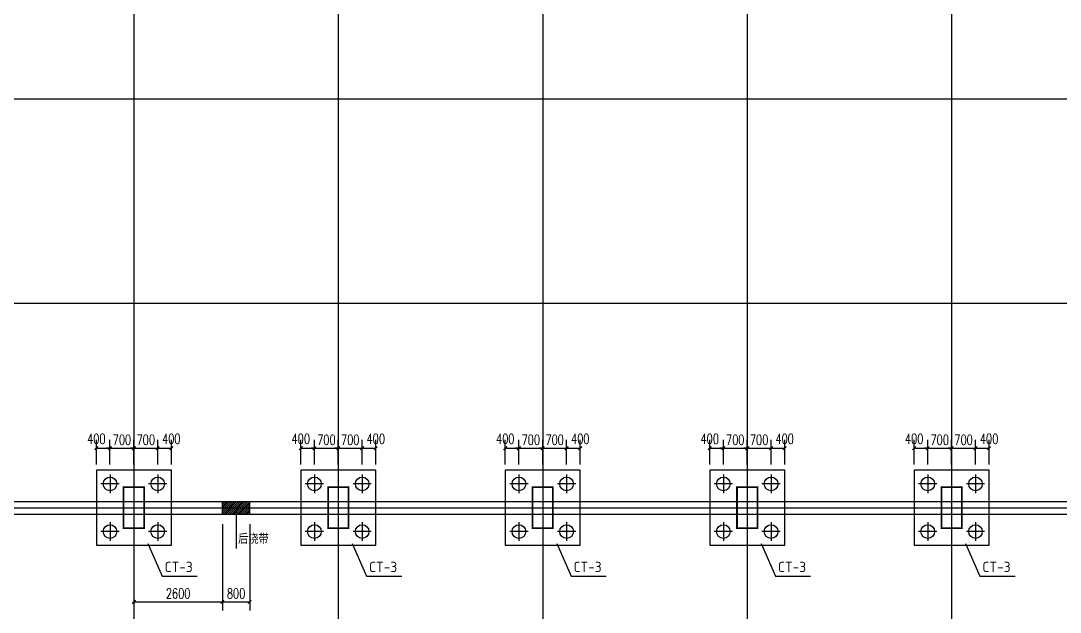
# Model space of a CAD drawing. Extents: x -73672 to 366960, y -527333 to 140666.
# Drawn here: x 260456 to 290960, y 31161 to 48521 of the extents above; entities that cross this region are included whole.
import ezdxf
from ezdxf.enums import TextEntityAlignment as Align

# ---------------------------------------------------------------- set-up
doc = ezdxf.new("R2010")
doc.units = 0
doc.header["$LTSCALE"] = 1000
doc.header["$MEASUREMENT"] = 0
for name, color, linetype in [('AXIS', 3, 'Continuous'), ('COLUMN', 9, 'Continuous'), ('E_WINDOW', 4, 'Continuous'), ('NUM', 3, 'Continuous'), ('建-尺寸', 3, 'Continuous')]:
    doc.layers.add(name, color=color, linetype=linetype)
doc.styles.add('A-DIM_T3', font='SIMPLEX', dxfattribs={"width": 0.705882, "bigfont": 'GBCBIG'})
doc.styles.add('TSSD_Norm', font='Tssdeng.shx', dxfattribs={"bigfont": 'hztxt.shx'})
doc.dimstyles.new('A-DIM-100', dxfattribs={"dimtxt": 297.5, "dimasz": 100, "dimexe": 250, "dimexo": 300, "dimgap": 100, "dimtad": 1, "dimdec": 0, "dimzin": 0, "dimdsep": 46, "dimtxsty": 'A-DIM_T3', "dimblk": 'ARCHTICK', "dimcen": 0.09, "dimclrt": 7, "dimazin": 2, "dimtfac": 1, "dimtdec": 0, "dimtix": 1, "dimtmove": 2, "dimatfit": 3, "dimfxl": 0, "dimtolj": 1, "dimtzin": 0, "dimarcsym": 0})

# ---------------------------------------------------------------- blocks, each defined once
blk = doc.blocks.new('_ArchTick')
at = {"color": 0, "linetype": 'ByBlock', "const_width": 0.4}
blk.add_lwpolyline([(-0.5, -0.5), (0.5, 0.5)], dxfattribs=at)
blk = doc.blocks.new('*D8187')
at = {"layer": 'Defpoints', "color": 0}
for p in [(287074, 35975), (286674, 35197), (287074, 35197)]:
    blk.add_point(p, dxfattribs=at)
at = {"layer": '建-尺寸', "color": 0, "lineweight": -2}
for p, q in [((286674, 35497), (286674, 36225)), ((287074, 35497), (287074, 36225)), ((286674, 35975), (287074, 35975))]:
    blk.add_line(p, q, dxfattribs=at)
at = {"layer": '建-尺寸', "color": 0, "linetype": 'ByBlock', "lineweight": -2, "xscale": 100, "yscale": 100, "zscale": 100, "rotation": 180}
blk.add_blockref('_ArchTick', (286674, 35975), dxfattribs=at)
at = {"layer": '建-尺寸', "color": 0, "linetype": 'ByBlock', "lineweight": -2, "xscale": 100, "yscale": 100, "zscale": 100}
blk.add_blockref('_ArchTick', (287074, 35975), dxfattribs=at)
at = {"layer": '建-尺寸', "color": 7, "insert": (286674, 36250), "char_height": 297.5, "attachment_point": 5, "style": 'A-DIM_T3'}
blk.add_mtext('\\A1;400', dxfattribs=at)
blk = doc.blocks.new('*D8188')
at = {"layer": 'Defpoints', "color": 0}
for p in [(287774, 35975), (287074, 35197), (287774, 35197)]:
    blk.add_point(p, dxfattribs=at)
at = {"layer": '建-尺寸', "color": 0, "lineweight": -2}
for p, q in [((287074, 35497), (287074, 36225)), ((287774, 35497), (287774, 36225)), ((287074, 35975), (286974, 35975)), ((287074, 35975), (287774, 35975)), ((287774, 35975), (287874, 35975))]:
    blk.add_line(p, q, dxfattribs=at)
at = {"layer": '建-尺寸', "color": 0, "linetype": 'ByBlock', "lineweight": -2, "xscale": 100, "yscale": 100, "zscale": 100}
blk.add_blockref('_ArchTick', (287074, 35975), dxfattribs=at)
at = {"layer": '建-尺寸', "color": 0, "linetype": 'ByBlock', "lineweight": -2, "xscale": 100, "yscale": 100, "zscale": 100, "rotation": 180}
blk.add_blockref('_ArchTick', (287774, 35975), dxfattribs=at)
at = {"layer": '建-尺寸', "color": 7, "insert": (287424, 36223), "char_height": 297.5, "attachment_point": 5, "style": 'A-DIM_T3'}
blk.add_mtext('\\A1;700', dxfattribs=at)
blk = doc.blocks.new('*D8189')
at = {"layer": 'Defpoints', "color": 0}
for p in [(288474, 35975), (287774, 35197), (288474, 35197)]:
    blk.add_point(p, dxfattribs=at)
at = {"layer": '建-尺寸', "color": 0, "lineweight": -2}
for p, q in [((287774, 35497), (287774, 36225)), ((288474, 35497), (288474, 36225)), ((287774, 35975), (287674, 35975)), ((287774, 35975), (288474, 35975)), ((288474, 35975), (288574, 35975))]:
    blk.add_line(p, q, dxfattribs=at)
at = {"layer": '建-尺寸', "color": 0, "linetype": 'ByBlock', "lineweight": -2, "xscale": 100, "yscale": 100, "zscale": 100}
blk.add_blockref('_ArchTick', (287774, 35975), dxfattribs=at)
at = {"layer": '建-尺寸', "color": 0, "linetype": 'ByBlock', "lineweight": -2, "xscale": 100, "yscale": 100, "zscale": 100, "rotation": 180}
blk.add_blockref('_ArchTick', (288474, 35975), dxfattribs=at)
at = {"layer": '建-尺寸', "color": 7, "insert": (288124, 36223), "char_height": 297.5, "attachment_point": 5, "style": 'A-DIM_T3'}
blk.add_mtext('\\A1;700', dxfattribs=at)
blk = doc.blocks.new('*D8190')
at = {"layer": 'Defpoints', "color": 0}
for p in [(288874, 35975), (288474, 35197), (288874, 35197)]:
    blk.add_point(p, dxfattribs=at)
at = {"layer": '建-尺寸', "color": 0, "lineweight": -2}
for p, q in [((288474, 35497), (288474, 36225)), ((288874, 35497), (288874, 36225)), ((288474, 35975), (288874, 35975))]:
    blk.add_line(p, q, dxfattribs=at)
at = {"layer": '建-尺寸', "color": 0, "linetype": 'ByBlock', "lineweight": -2, "xscale": 100, "yscale": 100, "zscale": 100, "rotation": 180}
blk.add_blockref('_ArchTick', (288474, 35975), dxfattribs=at)
at = {"layer": '建-尺寸', "color": 0, "linetype": 'ByBlock', "lineweight": -2, "xscale": 100, "yscale": 100, "zscale": 100}
blk.add_blockref('_ArchTick', (288874, 35975), dxfattribs=at)
at = {"layer": '建-尺寸', "color": 7, "insert": (288874, 36250), "char_height": 297.5, "attachment_point": 5, "style": 'A-DIM_T3'}
blk.add_mtext('\\A1;400', dxfattribs=at)
blk = doc.blocks.new('*D8191')
at = {"layer": 'Defpoints', "color": 0}
for p in [(269074, 35975), (268674, 35197), (269074, 35197)]:
    blk.add_point(p, dxfattribs=at)
at = {"layer": '建-尺寸', "color": 0, "lineweight": -2}
for p, q in [((268674, 35497), (268674, 36225)), ((269074, 35497), (269074, 36225)), ((268674, 35975), (269074, 35975))]:
    blk.add_line(p, q, dxfattribs=at)
at = {"layer": '建-尺寸', "color": 0, "linetype": 'ByBlock', "lineweight": -2, "xscale": 100, "yscale": 100, "zscale": 100, "rotation": 180}
blk.add_blockref('_ArchTick', (268674, 35975), dxfattribs=at)
at = {"layer": '建-尺寸', "color": 0, "linetype": 'ByBlock', "lineweight": -2, "xscale": 100, "yscale": 100, "zscale": 100}
blk.add_blockref('_ArchTick', (269074, 35975), dxfattribs=at)
at = {"layer": '建-尺寸', "color": 7, "insert": (268674, 36250), "char_height": 297.5, "attachment_point": 5, "style": 'A-DIM_T3'}
blk.add_mtext('\\A1;400', dxfattribs=at)
blk = doc.blocks.new('*D8192')
at = {"layer": 'Defpoints', "color": 0}
for p in [(269774, 35975), (269074, 35197), (269774, 35197)]:
    blk.add_point(p, dxfattribs=at)
at = {"layer": '建-尺寸', "color": 0, "lineweight": -2}
for p, q in [((269074, 35497), (269074, 36225)), ((269774, 35497), (269774, 36225)), ((269074, 35975), (268974, 35975)), ((269074, 35975), (269774, 35975)), ((269774, 35975), (269874, 35975))]:
    blk.add_line(p, q, dxfattribs=at)
at = {"layer": '建-尺寸', "color": 0, "linetype": 'ByBlock', "lineweight": -2, "xscale": 100, "yscale": 100, "zscale": 100}
blk.add_blockref('_ArchTick', (269074, 35975), dxfattribs=at)
at = {"layer": '建-尺寸', "color": 0, "linetype": 'ByBlock', "lineweight": -2, "xscale": 100, "yscale": 100, "zscale": 100, "rotation": 180}
blk.add_blockref('_ArchTick', (269774, 35975), dxfattribs=at)
at = {"layer": '建-尺寸', "color": 7, "insert": (269424, 36223), "char_height": 297.5, "attachment_point": 5, "style": 'A-DIM_T3'}
blk.add_mtext('\\A1;700', dxfattribs=at)
blk = doc.blocks.new('*D8193')
at = {"layer": 'Defpoints', "color": 0}
for p in [(270474, 35975), (269774, 35197), (270474, 35197)]:
    blk.add_point(p, dxfattribs=at)
at = {"layer": '建-尺寸', "color": 0, "lineweight": -2}
for p, q in [((269774, 35497), (269774, 36225)), ((270474, 35497), (270474, 36225)), ((269774, 35975), (269674, 35975)), ((269774, 35975), (270474, 35975)), ((270474, 35975), (270574, 35975))]:
    blk.add_line(p, q, dxfattribs=at)
at = {"layer": '建-尺寸', "color": 0, "linetype": 'ByBlock', "lineweight": -2, "xscale": 100, "yscale": 100, "zscale": 100}
blk.add_blockref('_ArchTick', (269774, 35975), dxfattribs=at)
at = {"layer": '建-尺寸', "color": 0, "linetype": 'ByBlock', "lineweight": -2, "xscale": 100, "yscale": 100, "zscale": 100, "rotation": 180}
blk.add_blockref('_ArchTick', (270474, 35975), dxfattribs=at)
at = {"layer": '建-尺寸', "color": 7, "insert": (270124, 36223), "char_height": 297.5, "attachment_point": 5, "style": 'A-DIM_T3'}
blk.add_mtext('\\A1;700', dxfattribs=at)
blk = doc.blocks.new('*D8194')
at = {"layer": 'Defpoints', "color": 0}
for p in [(270874, 35975), (270474, 35197), (270874, 35197)]:
    blk.add_point(p, dxfattribs=at)
at = {"layer": '建-尺寸', "color": 0, "lineweight": -2}
for p, q in [((270474, 35497), (270474, 36225)), ((270874, 35497), (270874, 36225)), ((270474, 35975), (270874, 35975))]:
    blk.add_line(p, q, dxfattribs=at)
at = {"layer": '建-尺寸', "color": 0, "linetype": 'ByBlock', "lineweight": -2, "xscale": 100, "yscale": 100, "zscale": 100, "rotation": 180}
blk.add_blockref('_ArchTick', (270474, 35975), dxfattribs=at)
at = {"layer": '建-尺寸', "color": 0, "linetype": 'ByBlock', "lineweight": -2, "xscale": 100, "yscale": 100, "zscale": 100}
blk.add_blockref('_ArchTick', (270874, 35975), dxfattribs=at)
at = {"layer": '建-尺寸', "color": 7, "insert": (270874, 36250), "char_height": 297.5, "attachment_point": 5, "style": 'A-DIM_T3'}
blk.add_mtext('\\A1;400', dxfattribs=at)
blk = doc.blocks.new('*D8195')
at = {"layer": 'Defpoints', "color": 0}
for p in [(275074, 35975), (274674, 35197), (275074, 35197)]:
    blk.add_point(p, dxfattribs=at)
at = {"layer": '建-尺寸', "color": 0, "lineweight": -2}
for p, q in [((274674, 35497), (274674, 36225)), ((275074, 35497), (275074, 36225)), ((274674, 35975), (275074, 35975))]:
    blk.add_line(p, q, dxfattribs=at)
at = {"layer": '建-尺寸', "color": 0, "linetype": 'ByBlock', "lineweight": -2, "xscale": 100, "yscale": 100, "zscale": 100, "rotation": 180}
blk.add_blockref('_ArchTick', (274674, 35975), dxfattribs=at)
at = {"layer": '建-尺寸', "color": 0, "linetype": 'ByBlock', "lineweight": -2, "xscale": 100, "yscale": 100, "zscale": 100}
blk.add_blockref('_ArchTick', (275074, 35975), dxfattribs=at)
at = {"layer": '建-尺寸', "color": 7, "insert": (274674, 36250), "char_height": 297.5, "attachment_point": 5, "style": 'A-DIM_T3'}
blk.add_mtext('\\A1;400', dxfattribs=at)
blk = doc.blocks.new('*D8196')
at = {"layer": 'Defpoints', "color": 0}
for p in [(275774, 35975), (275074, 35197), (275774, 35197)]:
    blk.add_point(p, dxfattribs=at)
at = {"layer": '建-尺寸', "color": 0, "lineweight": -2}
for p, q in [((275074, 35497), (275074, 36225)), ((275774, 35497), (275774, 36225)), ((275074, 35975), (274974, 35975)), ((275074, 35975), (275774, 35975)), ((275774, 35975), (275874, 35975))]:
    blk.add_line(p, q, dxfattribs=at)
at = {"layer": '建-尺寸', "color": 0, "linetype": 'ByBlock', "lineweight": -2, "xscale": 100, "yscale": 100, "zscale": 100}
blk.add_blockref('_ArchTick', (275074, 35975), dxfattribs=at)
at = {"layer": '建-尺寸', "color": 0, "linetype": 'ByBlock', "lineweight": -2, "xscale": 100, "yscale": 100, "zscale": 100, "rotation": 180}
blk.add_blockref('_ArchTick', (275774, 35975), dxfattribs=at)
at = {"layer": '建-尺寸', "color": 7, "insert": (275424, 36223), "char_height": 297.5, "attachment_point": 5, "style": 'A-DIM_T3'}
blk.add_mtext('\\A1;700', dxfattribs=at)
blk = doc.blocks.new('*D8197')
at = {"layer": 'Defpoints', "color": 0}
for p in [(276474, 35975), (275774, 35197), (276474, 35197)]:
    blk.add_point(p, dxfattribs=at)
at = {"layer": '建-尺寸', "color": 0, "lineweight": -2}
for p, q in [((275774, 35497), (275774, 36225)), ((276474, 35497), (276474, 36225)), ((275774, 35975), (275674, 35975)), ((275774, 35975), (276474, 35975)), ((276474, 35975), (276574, 35975))]:
    blk.add_line(p, q, dxfattribs=at)
at = {"layer": '建-尺寸', "color": 0, "linetype": 'ByBlock', "lineweight": -2, "xscale": 100, "yscale": 100, "zscale": 100}
blk.add_blockref('_ArchTick', (275774, 35975), dxfattribs=at)
at = {"layer": '建-尺寸', "color": 0, "linetype": 'ByBlock', "lineweight": -2, "xscale": 100, "yscale": 100, "zscale": 100, "rotation": 180}
blk.add_blockref('_ArchTick', (276474, 35975), dxfattribs=at)
at = {"layer": '建-尺寸', "color": 7, "insert": (276124, 36223), "char_height": 297.5, "attachment_point": 5, "style": 'A-DIM_T3'}
blk.add_mtext('\\A1;700', dxfattribs=at)
blk = doc.blocks.new('*D8198')
at = {"layer": 'Defpoints', "color": 0}
for p in [(276874, 35975), (276474, 35197), (276874, 35197)]:
    blk.add_point(p, dxfattribs=at)
at = {"layer": '建-尺寸', "color": 0, "lineweight": -2}
for p, q in [((276474, 35497), (276474, 36225)), ((276874, 35497), (276874, 36225)), ((276474, 35975), (276874, 35975))]:
    blk.add_line(p, q, dxfattribs=at)
at = {"layer": '建-尺寸', "color": 0, "linetype": 'ByBlock', "lineweight": -2, "xscale": 100, "yscale": 100, "zscale": 100, "rotation": 180}
blk.add_blockref('_ArchTick', (276474, 35975), dxfattribs=at)
at = {"layer": '建-尺寸', "color": 0, "linetype": 'ByBlock', "lineweight": -2, "xscale": 100, "yscale": 100, "zscale": 100}
blk.add_blockref('_ArchTick', (276874, 35975), dxfattribs=at)
at = {"layer": '建-尺寸', "color": 7, "insert": (276874, 36250), "char_height": 297.5, "attachment_point": 5, "style": 'A-DIM_T3'}
blk.add_mtext('\\A1;400', dxfattribs=at)
blk = doc.blocks.new('*D8199')
at = {"layer": 'Defpoints', "color": 0}
for p in [(281074, 35975), (280674, 35197), (281074, 35197)]:
    blk.add_point(p, dxfattribs=at)
at = {"layer": '建-尺寸', "color": 0, "lineweight": -2}
for p, q in [((280674, 35497), (280674, 36225)), ((281074, 35497), (281074, 36225)), ((280674, 35975), (281074, 35975))]:
    blk.add_line(p, q, dxfattribs=at)
at = {"layer": '建-尺寸', "color": 0, "linetype": 'ByBlock', "lineweight": -2, "xscale": 100, "yscale": 100, "zscale": 100, "rotation": 180}
blk.add_blockref('_ArchTick', (280674, 35975), dxfattribs=at)
at = {"layer": '建-尺寸', "color": 0, "linetype": 'ByBlock', "lineweight": -2, "xscale": 100, "yscale": 100, "zscale": 100}
blk.add_blockref('_ArchTick', (281074, 35975), dxfattribs=at)
at = {"layer": '建-尺寸', "color": 7, "insert": (280674, 36250), "char_height": 297.5, "attachment_point": 5, "style": 'A-DIM_T3'}
blk.add_mtext('\\A1;400', dxfattribs=at)
blk = doc.blocks.new('*D8200')
at = {"layer": 'Defpoints', "color": 0}
for p in [(281774, 35975), (281074, 35197), (281774, 35197)]:
    blk.add_point(p, dxfattribs=at)
at = {"layer": '建-尺寸', "color": 0, "lineweight": -2}
for p, q in [((281074, 35497), (281074, 36225)), ((281774, 35497), (281774, 36225)), ((281074, 35975), (280974, 35975)), ((281074, 35975), (281774, 35975)), ((281774, 35975), (281874, 35975))]:
    blk.add_line(p, q, dxfattribs=at)
at = {"layer": '建-尺寸', "color": 0, "linetype": 'ByBlock', "lineweight": -2, "xscale": 100, "yscale": 100, "zscale": 100}
blk.add_blockref('_ArchTick', (281074, 35975), dxfattribs=at)
at = {"layer": '建-尺寸', "color": 0, "linetype": 'ByBlock', "lineweight": -2, "xscale": 100, "yscale": 100, "zscale": 100, "rotation": 180}
blk.add_blockref('_ArchTick', (281774, 35975), dxfattribs=at)
at = {"layer": '建-尺寸', "color": 7, "insert": (281424, 36223), "char_height": 297.5, "attachment_point": 5, "style": 'A-DIM_T3'}
blk.add_mtext('\\A1;700', dxfattribs=at)
blk = doc.blocks.new('*D8201')
at = {"layer": 'Defpoints', "color": 0}
for p in [(282474, 35975), (281774, 35197), (282474, 35197)]:
    blk.add_point(p, dxfattribs=at)
at = {"layer": '建-尺寸', "color": 0, "lineweight": -2}
for p, q in [((281774, 35497), (281774, 36225)), ((282474, 35497), (282474, 36225)), ((281774, 35975), (281674, 35975)), ((281774, 35975), (282474, 35975)), ((282474, 35975), (282574, 35975))]:
    blk.add_line(p, q, dxfattribs=at)
at = {"layer": '建-尺寸', "color": 0, "linetype": 'ByBlock', "lineweight": -2, "xscale": 100, "yscale": 100, "zscale": 100}
blk.add_blockref('_ArchTick', (281774, 35975), dxfattribs=at)
at = {"layer": '建-尺寸', "color": 0, "linetype": 'ByBlock', "lineweight": -2, "xscale": 100, "yscale": 100, "zscale": 100, "rotation": 180}
blk.add_blockref('_ArchTick', (282474, 35975), dxfattribs=at)
at = {"layer": '建-尺寸', "color": 7, "insert": (282124, 36223), "char_height": 297.5, "attachment_point": 5, "style": 'A-DIM_T3'}
blk.add_mtext('\\A1;700', dxfattribs=at)
blk = doc.blocks.new('*D8202')
at = {"layer": 'Defpoints', "color": 0}
for p in [(282874, 35975), (282474, 35197), (282874, 35197)]:
    blk.add_point(p, dxfattribs=at)
at = {"layer": '建-尺寸', "color": 0, "lineweight": -2}
for p, q in [((282474, 35497), (282474, 36225)), ((282874, 35497), (282874, 36225)), ((282474, 35975), (282874, 35975))]:
    blk.add_line(p, q, dxfattribs=at)
at = {"layer": '建-尺寸', "color": 0, "linetype": 'ByBlock', "lineweight": -2, "xscale": 100, "yscale": 100, "zscale": 100, "rotation": 180}
blk.add_blockref('_ArchTick', (282474, 35975), dxfattribs=at)
at = {"layer": '建-尺寸', "color": 0, "linetype": 'ByBlock', "lineweight": -2, "xscale": 100, "yscale": 100, "zscale": 100}
blk.add_blockref('_ArchTick', (282874, 35975), dxfattribs=at)
at = {"layer": '建-尺寸', "color": 7, "insert": (282874, 36250), "char_height": 297.5, "attachment_point": 5, "style": 'A-DIM_T3'}
blk.add_mtext('\\A1;400', dxfattribs=at)
blk = doc.blocks.new('*D8203')
at = {"layer": 'Defpoints', "color": 0}
for p in [(263074, 35975), (262674, 35197), (263074, 35197)]:
    blk.add_point(p, dxfattribs=at)
at = {"layer": '建-尺寸', "color": 0, "lineweight": -2}
for p, q in [((262674, 35497), (262674, 36225)), ((263074, 35497), (263074, 36225)), ((262674, 35975), (263074, 35975))]:
    blk.add_line(p, q, dxfattribs=at)
at = {"layer": '建-尺寸', "color": 0, "linetype": 'ByBlock', "lineweight": -2, "xscale": 100, "yscale": 100, "zscale": 100, "rotation": 180}
blk.add_blockref('_ArchTick', (262674, 35975), dxfattribs=at)
at = {"layer": '建-尺寸', "color": 0, "linetype": 'ByBlock', "lineweight": -2, "xscale": 100, "yscale": 100, "zscale": 100}
blk.add_blockref('_ArchTick', (263074, 35975), dxfattribs=at)
at = {"layer": '建-尺寸', "color": 7, "insert": (262674, 36250), "char_height": 297.5, "attachment_point": 5, "style": 'A-DIM_T3'}
blk.add_mtext('\\A1;400', dxfattribs=at)
blk = doc.blocks.new('*D8204')
at = {"layer": 'Defpoints', "color": 0}
for p in [(263774, 35975), (263074, 35197), (263774, 35197)]:
    blk.add_point(p, dxfattribs=at)
at = {"layer": '建-尺寸', "color": 0, "lineweight": -2}
for p, q in [((263074, 35497), (263074, 36225)), ((263774, 35497), (263774, 36225)), ((263074, 35975), (262974, 35975)), ((263074, 35975), (263774, 35975)), ((263774, 35975), (263874, 35975))]:
    blk.add_line(p, q, dxfattribs=at)
at = {"layer": '建-尺寸', "color": 0, "linetype": 'ByBlock', "lineweight": -2, "xscale": 100, "yscale": 100, "zscale": 100}
blk.add_blockref('_ArchTick', (263074, 35975), dxfattribs=at)
at = {"layer": '建-尺寸', "color": 0, "linetype": 'ByBlock', "lineweight": -2, "xscale": 100, "yscale": 100, "zscale": 100, "rotation": 180}
blk.add_blockref('_ArchTick', (263774, 35975), dxfattribs=at)
at = {"layer": '建-尺寸', "color": 7, "insert": (263424, 36223), "char_height": 297.5, "attachment_point": 5, "style": 'A-DIM_T3'}
blk.add_mtext('\\A1;700', dxfattribs=at)
blk = doc.blocks.new('*D8205')
at = {"layer": 'Defpoints', "color": 0}
for p in [(264474, 35975), (263774, 35197), (264474, 35197)]:
    blk.add_point(p, dxfattribs=at)
at = {"layer": '建-尺寸', "color": 0, "lineweight": -2}
for p, q in [((263774, 35497), (263774, 36225)), ((264474, 35497), (264474, 36225)), ((263774, 35975), (263674, 35975)), ((263774, 35975), (264474, 35975)), ((264474, 35975), (264574, 35975))]:
    blk.add_line(p, q, dxfattribs=at)
at = {"layer": '建-尺寸', "color": 0, "linetype": 'ByBlock', "lineweight": -2, "xscale": 100, "yscale": 100, "zscale": 100}
blk.add_blockref('_ArchTick', (263774, 35975), dxfattribs=at)
at = {"layer": '建-尺寸', "color": 0, "linetype": 'ByBlock', "lineweight": -2, "xscale": 100, "yscale": 100, "zscale": 100, "rotation": 180}
blk.add_blockref('_ArchTick', (264474, 35975), dxfattribs=at)
at = {"layer": '建-尺寸', "color": 7, "insert": (264124, 36223), "char_height": 297.5, "attachment_point": 5, "style": 'A-DIM_T3'}
blk.add_mtext('\\A1;700', dxfattribs=at)
blk = doc.blocks.new('*D8206')
at = {"layer": 'Defpoints', "color": 0}
for p in [(264874, 35975), (264474, 35197), (264874, 35197)]:
    blk.add_point(p, dxfattribs=at)
at = {"layer": '建-尺寸', "color": 0, "lineweight": -2}
for p, q in [((264474, 35497), (264474, 36225)), ((264874, 35497), (264874, 36225)), ((264474, 35975), (264874, 35975))]:
    blk.add_line(p, q, dxfattribs=at)
at = {"layer": '建-尺寸', "color": 0, "linetype": 'ByBlock', "lineweight": -2, "xscale": 100, "yscale": 100, "zscale": 100, "rotation": 180}
blk.add_blockref('_ArchTick', (264474, 35975), dxfattribs=at)
at = {"layer": '建-尺寸', "color": 0, "linetype": 'ByBlock', "lineweight": -2, "xscale": 100, "yscale": 100, "zscale": 100}
blk.add_blockref('_ArchTick', (264874, 35975), dxfattribs=at)
at = {"layer": '建-尺寸', "color": 7, "insert": (264874, 36250), "char_height": 297.5, "attachment_point": 5, "style": 'A-DIM_T3'}
blk.add_mtext('\\A1;400', dxfattribs=at)
blk = doc.blocks.new('*D9021')
at = {"layer": 'Defpoints', "color": 0}
for p in [(263774, 34043), (266374, 34043), (266374, 31463)]:
    blk.add_point(p, dxfattribs=at)
at = {"layer": '建-尺寸', "color": 0, "lineweight": -2}
for p, q in [((263774, 33743), (263774, 31213)), ((266374, 33743), (266374, 31213)), ((263774, 31463), (266374, 31463))]:
    blk.add_line(p, q, dxfattribs=at)
at = {"layer": '建-尺寸', "color": 0, "linetype": 'ByBlock', "lineweight": -2, "xscale": 100, "yscale": 100, "zscale": 100, "rotation": 180}
blk.add_blockref('_ArchTick', (263774, 31463), dxfattribs=at)
at = {"layer": '建-尺寸', "color": 0, "linetype": 'ByBlock', "lineweight": -2, "xscale": 100, "yscale": 100, "zscale": 100}
blk.add_blockref('_ArchTick', (266374, 31463), dxfattribs=at)
at = {"layer": '建-尺寸', "color": 7, "insert": (265074, 31712), "char_height": 297.5, "attachment_point": 5, "style": 'A-DIM_T3'}
blk.add_mtext('\\A1;2600', dxfattribs=at)
blk = doc.blocks.new('*D9022')
at = {"layer": 'Defpoints', "color": 0}
for p in [(266374, 34043), (267174, 34043), (267174, 31463)]:
    blk.add_point(p, dxfattribs=at)
at = {"layer": '建-尺寸', "color": 0, "lineweight": -2}
for p, q in [((266374, 33743), (266374, 31213)), ((267174, 33743), (267174, 31213)), ((266374, 31463), (267174, 31463))]:
    blk.add_line(p, q, dxfattribs=at)
at = {"layer": '建-尺寸', "color": 0, "linetype": 'ByBlock', "lineweight": -2, "xscale": 100, "yscale": 100, "zscale": 100, "rotation": 180}
blk.add_blockref('_ArchTick', (266374, 31463), dxfattribs=at)
at = {"layer": '建-尺寸', "color": 0, "linetype": 'ByBlock', "lineweight": -2, "xscale": 100, "yscale": 100, "zscale": 100}
blk.add_blockref('_ArchTick', (267174, 31463), dxfattribs=at)
at = {"layer": '建-尺寸', "color": 7, "insert": (266774, 31712), "char_height": 297.5, "attachment_point": 5, "style": 'A-DIM_T3'}
blk.add_mtext('\\A1;800', dxfattribs=at)

msp = doc.modelspace()

# ---------------------------------------------------------------- hatches: boundary and pattern name
h = msp.add_hatch()
h.set_pattern_fill('ANSI31', color=256, scale=25)
h.set_pattern_definition([(45, (342577.177, -82707.165), (-28.0633, 28.0633), [])])
h.paths.add_polyline_path([(266374.25, 34413.34), (266374.25, 34163.34), (267174.25, 34163.34), (267174.25, 34413.34)])
h.paths.add_polyline_path([(267174.25, 34043.34), (267174.25, 34163.34), (266374.25, 34163.34), (266374.25, 34043.34)])

# ---------------------------------------------------------------- linework, layer by layer
at = {"color": 1}
for p, q in [((263774.25, 60065.53), (263774.25, -593.32)), ((269774.25, 60065.53), (269774.25, -593.32)), ((275774.25, 60065.53), (275774.25, -593.32)), ((281774.25, 60065.53), (281774.25, -593.32)), ((287774.25, 60065.53), (287774.25, -593.32)), ((189203.6, 46228.34), (308158.19, 46228.34)), ((189203.6, 40228.34), (308158.19, 40228.34)), ((189388.6, 34228.34), (308158.19, 34228.34))]:
    msp.add_line(p, q, dxfattribs=at)
at = {"color": 0}
for p, q in [((192254.25, 34413.34), (299294.25, 34413.34)), ((192254.25, 34043.34), (299294.25, 34043.34)), ((264185.47, 33175.48), (264604.73, 32219.58)), ((270185.47, 33175.48), (270604.73, 32219.58)), ((276185.47, 33175.48), (276604.73, 32219.58)), ((282185.47, 33175.48), (282604.73, 32219.58)), ((288185.47, 33175.48), (288604.73, 32219.58)), ((264604.73, 32219.58), (265636.1, 32219.58)), ((270604.73, 32219.58), (271636.1, 32219.58)), ((276604.73, 32219.58), (277636.1, 32219.58)), ((282604.73, 32219.58), (283636.1, 32219.58)), ((288604.73, 32219.58), (289636.1, 32219.58))]:
    msp.add_line(p, q, dxfattribs=at)
for p, q in [((266374.25, 34043.34), (266374.25, 34413.34)), ((267174.25, 34043.34), (267174.25, 34413.34)), ((266774.25, 34163.34), (266774.25, 33034.59))]:
    msp.add_line(p, q)
for points in [[(264874.25, 35328.34), (262674.25, 35328.34), (262674.25, 33128.34), (264874.25, 33128.34)], [(270874.25, 35328.34), (268674.25, 35328.34), (268674.25, 33128.34), (270874.25, 33128.34)], [(276874.25, 35328.34), (274674.25, 35328.34), (274674.25, 33128.34), (276874.25, 33128.34)], [(282874.25, 35328.34), (280674.25, 35328.34), (280674.25, 33128.34), (282874.25, 33128.34)], [(288874.25, 35328.34), (286674.25, 35328.34), (286674.25, 33128.34), (288874.25, 33128.34)]]:
    msp.add_lwpolyline(points, close=True)
at = {"color": 0, "const_width": 50}
for points in [[(263474.25, 34828.34), (263474.25, 33628.34), (264074.25, 33628.34), (264074.25, 34828.34), (263474.25, 34828.34)], [(269474.25, 34828.34), (269474.25, 33628.34), (270074.25, 33628.34), (270074.25, 34828.34), (269474.25, 34828.34)], [(275474.25, 34828.34), (275474.25, 33628.34), (276074.25, 33628.34), (276074.25, 34828.34), (275474.25, 34828.34)], [(281474.25, 34828.34), (281474.25, 33628.34), (282074.25, 33628.34), (282074.25, 34828.34), (281474.25, 34828.34)], [(287474.25, 34828.34), (287474.25, 33628.34), (288074.25, 33628.34), (288074.25, 34828.34), (287474.25, 34828.34)]]:
    msp.add_lwpolyline(points, dxfattribs=at)
at = {"layer": 'AXIS'}
for p, q in [((263074.25, 35202.66), (263074.25, 34654.02)), ((264474.25, 35202.66), (264474.25, 34654.02)), ((269074.25, 35202.66), (269074.25, 34654.02)), ((270474.25, 35202.66), (270474.25, 34654.02)), ((275074.25, 35202.66), (275074.25, 34654.02)), ((276474.25, 35202.66), (276474.25, 34654.02)), ((281074.25, 35202.66), (281074.25, 34654.02)), ((282474.25, 35202.66), (282474.25, 34654.02)), ((287074.25, 35202.66), (287074.25, 34654.02)), ((288474.25, 35202.66), (288474.25, 34654.02)), ((263343.07, 34928.34), (262805.43, 34928.34)), ((264743.07, 34928.34), (264205.43, 34928.34)), ((269343.07, 34928.34), (268805.43, 34928.34)), ((270743.07, 34928.34), (270205.43, 34928.34)), ((275343.07, 34928.34), (274805.43, 34928.34)), ((276743.07, 34928.34), (276205.43, 34928.34)), ((281343.07, 34928.34), (280805.43, 34928.34)), ((282743.07, 34928.34), (282205.43, 34928.34)), ((287343.07, 34928.34), (286805.43, 34928.34)), ((288743.07, 34928.34), (288205.43, 34928.34)), ((263074.25, 33802.66), (263074.25, 33254.02)), ((264474.25, 33802.66), (264474.25, 33254.02)), ((269074.25, 33802.66), (269074.25, 33254.02)), ((270474.25, 33802.66), (270474.25, 33254.02)), ((275074.25, 33802.66), (275074.25, 33254.02)), ((276474.25, 33802.66), (276474.25, 33254.02)), ((281074.25, 33802.66), (281074.25, 33254.02)), ((282474.25, 33802.66), (282474.25, 33254.02)), ((287074.25, 33802.66), (287074.25, 33254.02)), ((288474.25, 33802.66), (288474.25, 33254.02)), ((263343.07, 33528.34), (262805.43, 33528.34)), ((264743.07, 33528.34), (264205.43, 33528.34)), ((269343.07, 33528.34), (268805.43, 33528.34)), ((270743.07, 33528.34), (270205.43, 33528.34)), ((275343.07, 33528.34), (274805.43, 33528.34)), ((276743.07, 33528.34), (276205.43, 33528.34)), ((281343.07, 33528.34), (280805.43, 33528.34)), ((282743.07, 33528.34), (282205.43, 33528.34)), ((287343.07, 33528.34), (286805.43, 33528.34)), ((288743.07, 33528.34), (288205.43, 33528.34))]:
    msp.add_line(p, q, dxfattribs=at)
at = {"layer": 'COLUMN'}
for points in [[(264074.25, 34828.34), (263474.25, 34828.34), (263474.25, 33628.34), (264074.25, 33628.34)], [(270074.25, 34828.34), (269474.25, 34828.34), (269474.25, 33628.34), (270074.25, 33628.34)], [(276074.25, 34828.34), (275474.25, 34828.34), (275474.25, 33628.34), (276074.25, 33628.34)], [(282074.25, 34828.34), (281474.25, 34828.34), (281474.25, 33628.34), (282074.25, 33628.34)], [(288074.25, 34828.34), (287474.25, 34828.34), (287474.25, 33628.34), (288074.25, 33628.34)]]:
    msp.add_lwpolyline(points, close=True, dxfattribs=at)
at = {"layer": 'E_WINDOW'}
for centre in [(263074.25, 34928.34), (264474.25, 34928.34), (269074.25, 34928.34), (270474.25, 34928.34), (275074.25, 34928.34), (276474.25, 34928.34), (281074.25, 34928.34), (282474.25, 34928.34), (287074.25, 34928.34), (288474.25, 34928.34), (263074.25, 33528.34), (264474.25, 33528.34), (269074.25, 33528.34), (270474.25, 33528.34), (275074.25, 33528.34), (276474.25, 33528.34), (281074.25, 33528.34), (282474.25, 33528.34), (287074.25, 33528.34), (288474.25, 33528.34)]:
    msp.add_circle(centre, 200, dxfattribs=at)

# ---------------------------------------------------------------- texts
at = {"layer": 'NUM', "style": 'TSSD_Norm'}
for s, p in [('后浇带', (267283.66, 33166.09)), ('CT-3', (265089.26, 32340.23)), ('CT-3', (271089.26, 32340.23)), ('CT-3', (277089.26, 32340.23)), ('CT-3', (283089.26, 32340.23)), ('CT-3', (289089.26, 32340.23))]:
    msp.add_text(s, height=300, dxfattribs=at).set_placement(p, align=Align.CENTER)

# ---------------------------------------------------------------- dimensions: what is measured, and where the dimension line sits
at = {"layer": '建-尺寸', "color": 0}
for base, p1, p2, picture, middle in [((263074.25, 35974.5), (262674.25, 35196.92), (263074.25, 35196.92), '*D8203', (262674.25, 36249.5)), ((264874.25, 35974.5), (264474.25, 35196.92), (264874.25, 35196.92), '*D8206', (264874.25, 36249.5)), ((269074.25, 35974.5), (268674.25, 35196.92), (269074.25, 35196.92), '*D8191', (268674.25, 36249.5)), ((270874.25, 35974.5), (270474.25, 35196.92), (270874.25, 35196.92), '*D8194', (270874.25, 36249.5)), ((275074.25, 35974.5), (274674.25, 35196.92), (275074.25, 35196.92), '*D8195', (274674.25, 36249.5)), ((276874.25, 35974.5), (276474.25, 35196.92), (276874.25, 35196.92), '*D8198', (276874.25, 36249.5)), ((281074.25, 35974.5), (280674.25, 35196.92), (281074.25, 35196.92), '*D8199', (280674.25, 36249.5)), ((282874.25, 35974.5), (282474.25, 35196.92), (282874.25, 35196.92), '*D8202', (282874.25, 36249.5)), ((287074.25, 35974.5), (286674.25, 35196.92), (287074.25, 35196.92), '*D8187', (286674.25, 36249.5)), ((288874.25, 35974.5), (288474.25, 35196.92), (288874.25, 35196.92), '*D8190', (288874.25, 36249.5))]:
    dim = msp.add_linear_dim(base=base, p1=p1, p2=p2, angle=0, dimstyle='A-DIM-100', dxfattribs=at)
    dim.commit()
    dim.dimension.update_dxf_attribs({"geometry": picture, "text_midpoint": middle, "dimtype": 161})
for p1, p2, distance, picture, middle in [((263074.25, 35196.92), (263774.25, 35196.92), 777.58, '*D8204', (263424.25, 36223.25)), ((263774.25, 35196.92), (264474.25, 35196.92), 777.58, '*D8205', (264124.25, 36223.25)), ((269074.25, 35196.92), (269774.25, 35196.92), 777.58, '*D8192', (269424.25, 36223.25)), ((269774.25, 35196.92), (270474.25, 35196.92), 777.58, '*D8193', (270124.25, 36223.25)), ((275074.25, 35196.92), (275774.25, 35196.92), 777.58, '*D8196', (275424.25, 36223.25)), ((275774.25, 35196.92), (276474.25, 35196.92), 777.58, '*D8197', (276124.25, 36223.25)), ((281074.25, 35196.92), (281774.25, 35196.92), 777.58, '*D8200', (281424.25, 36223.25)), ((281774.25, 35196.92), (282474.25, 35196.92), 777.58, '*D8201', (282124.25, 36223.25)), ((287074.25, 35196.92), (287774.25, 35196.92), 777.58, '*D8188', (287424.25, 36223.25)), ((287774.25, 35196.92), (288474.25, 35196.92), 777.58, '*D8189', (288124.25, 36223.25)), ((263774.25, 34043.34), (266374.25, 34043.34), -2580.55, '*D9021', (265074.25, 31711.54)), ((266374.25, 34043.34), (267174.25, 34043.34), -2580.55, '*D9022', (266774.25, 31711.54))]:
    dim = msp.add_aligned_dim(p1=p1, p2=p2, distance=distance, dimstyle='A-DIM-100', dxfattribs=at)
    dim.commit()
    dim.dimension.update_dxf_attribs({"geometry": picture, "text_midpoint": middle})

doc.saveas('drawing.dxf')
